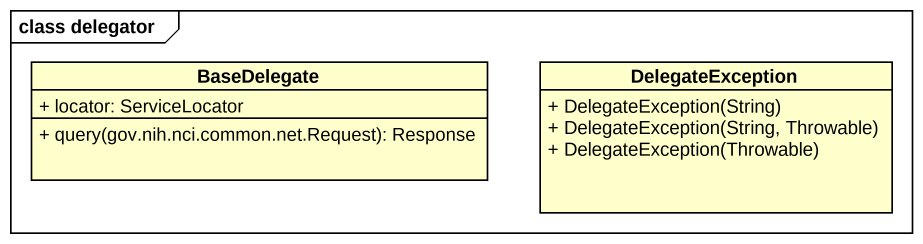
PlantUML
@startuml
mainframe class delegator
hide circle
hide empty members
skinparam classAttributeIconSize 0
class BaseDelegate {
  + locator: ServiceLocator
  + query(gov.nih.nci.common.net.Request): Response
}
class DelegateException {
  + DelegateException(String)
  + DelegateException(String, Throwable)
  + DelegateException(Throwable)
}
@enduml
